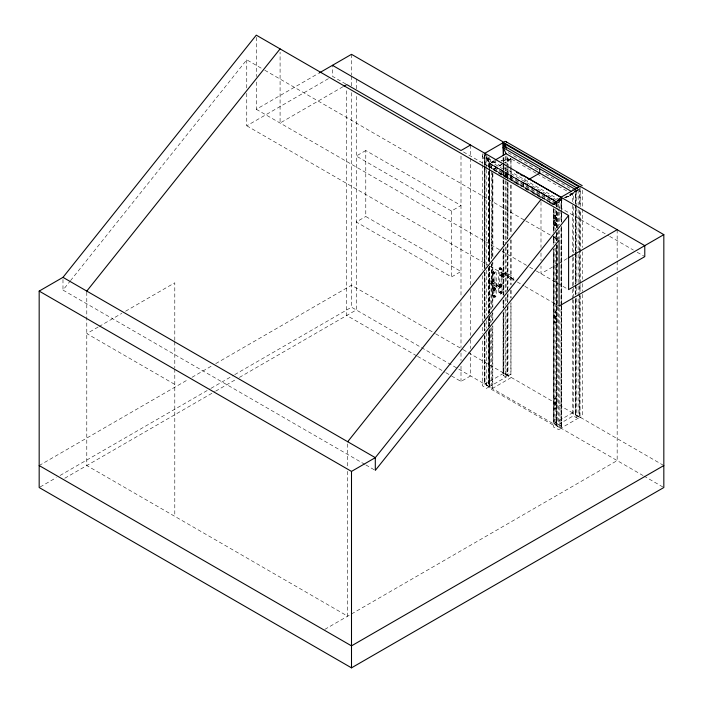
<?xml version="1.0" encoding="UTF-8"?>
<svg xmlns="http://www.w3.org/2000/svg" width="703" height="703" viewBox="0 0 703 703"><rect width="100%" height="100%" fill="white"/><g stroke="black" fill="none" stroke-linecap="round" stroke-linejoin="round"><path stroke-width="0.53" stroke-dasharray="3.52 2.64" d="M492.829 325.893L492.794 388.241L510.896 377.748L510.914 302.114M492.829 320.419L492.829 312.765M492.838 307.299L492.856 262.447M492.865 256.982L492.9 172.753M493.761 290.673C493.585 288.397 492.891 289.056 494.64 288.599C492.671 290.937 493.541 286.587 494.191 289.012M499.341 284.917L500.105 285.181L499.912 286.112L499.42 284.794L499.886 285.717L501.037 285.146L500.94 284.232L499.895 285.805L501.037 285.146L500.65 283.968L501.344 285.225L501.344 284.653M502.091 292.36L502.065 270.049M524.956 178.404L524.956 181.646L527.725 180.047M554.008 423.61L553.999 248.493L554.008 423.61L556.978 425.42L556.433 425.746L556.433 244.969M554.799 408.127C557.303 407.169 554.482 410.631 554.518 408.513L554.447 398.504L555.475 397.775L555.871 408.127L555.282 408.689M555.801 321.833C556.363 322.774 554.034 323.433 554.518 322.194L554.447 312.185L555.475 311.455L555.871 321.807L554.447 322.264L555.282 322.369M555.484 225.136L555.475 214.353L554.447 215.083L554.447 225.109C554.28 226.92 557.092 224.521 555.265 224.6M484.552 335.287L484.446 383.592L484.446 335.331M484.56 330.893L484.569 323.213M484.587 317.721L484.675 272.702M484.683 268.318L484.894 166.207M484.903 165.108L484.921 155.231L484.921 167.288M488.928 330.7L488.813 385.402L489.288 386.386M488.937 326.333L488.954 317.58M488.963 313.204L489.068 267.254M489.077 261.788L489.27 170.987M489.27 169.889L489.288 163.333L489.358 167.912M503.137 372.81L503.26 312.422M503.269 308.028L503.286 300.348M503.295 294.856L503.392 249.837M503.401 245.452L503.533 180.671M503.541 176.277L503.568 164.203M503.568 163.105L503.576 157.613M505.29 374.049L505.29 373.337L507.496 374.611L507.645 306.789M507.654 302.413L507.671 294.759M507.68 290.383L507.777 244.433M507.786 238.967L507.909 182.077M507.909 180.987L507.935 168.948M507.935 167.859L507.961 156.918L507.97 165.662M557.075 245.558L556.697 425.306L556.697 244.89M557.084 241.173L557.101 232.412M557.11 228.027L557.154 208.299M557.154 207.2L556.697 202.244L556.697 206.62M561.31 306.394L561.064 427.116L561.53 428.101M561.31 305.295L561.469 227.377M561.504 213.106L561.486 221.884L561.583 197.692M561.512 208.721L561.53 199.933M575.625 298.336L575.379 414.515L575.854 414.076L575.854 295.945M575.634 293.959L575.652 285.19M575.66 284.091L575.722 252.307M575.731 251.208L575.827 205.179L575.854 251.094M575.854 192.024L575.827 204.081L575.854 192.024L580.959 187.13M579.993 295.603L579.747 416.325L579.747 293.599M580.001 291.209L580.019 284.627M580.019 283.529L580.168 211.102M580.177 206.708L580.212 188.053M494.675 272.079C496.019 272.369 492.372 273.151 494.077 272.896M493.699 272.448C493.743 274.495 494.332 271.964 493.497 272.984M493.655 272.641L493.893 273.388L494.024 272.782M494.947 272.729L493.752 273.344L493.62 272.544M482.381 155.425L482.328 163.641M498.972 286.912L494.534 283.863L490.949 283.388M504.903 275.181L505.826 274.715L508.796 275.681L512.856 278.863L508.427 275.84L504.833 275.365M489.156 283.476C487.636 280.356 493.084 280.102 494.437 282.131M482.337 155.512L486.502 165.091L553.604 203.835L559.957 198.518M490.545 328.38L489.754 386.509L492.706 388.214L492.706 325.841M490.624 322.897L490.729 315.216M490.799 309.733L491.423 263.669M491.502 258.186L492.662 172.63M490.94 283.555C493.067 281.508 497.575 284.908 498.963 286.921M501.142 285.102L500.923 284.434M494.648 288.582C491.423 290.488 496.784 287.149 493.594 288.748L494.736 287.931L495.026 288.951L495.193 288.204M493.594 296.332C496.248 292.378 494.139 300.058 493.383 293.907L493.383 272.333C493.524 269.214 496.784 272.14 496.239 273.985L496.221 295.937L494.93 297.378L493.699 297.264M501.054 269.126C500.07 270.189 500.589 267.052 501.204 268.933A0.931 0.536 60 0 1 501.204 269.346L500.633 269.249M502.083 291.973L501.951 292.879M493.981 290.62L494.183 289.557A1.098 0.633 60 0 0 494.323 289.118L493.48 288.098M502.988 163.711L510.527 159.353L510.782 158.254M500.975 268.774C498.251 271.745 501.098 266.112 501.16 271.147L501.16 292.72C501.019 295.84 497.75 292.923 498.295 291.068L498.322 269.117L499.605 267.676L500.835 267.79M488.857 282.861L489.051 282.008M488.928 282.492C490.527 285.26 496.749 284.891 498.409 288.784M491.388 280.866L491.617 281.833M492.478 279.741L492.592 281.086M501.125 285.093L500.817 285.523M505.729 274.073L505.685 273.441M553.674 204.019L561.6 199.643M493.655 296.174L493.594 295.673M500.905 292.641C500.782 290.857 500.061 292.58 501.204 292.43A0.931 0.536 60 0 0 501.204 292.017L500.694 291.376L500.492 292.237M500.993 292.176L500.483 291.657A0.931 0.536 60 0 0 500.466 292.009M493.559 295.761L494.112 296.315M500.501 291.745C498.357 292.422 500.272 293.669 501.054 292.255M493.717 289.39C495.896 287.052 493.269 290.664 493.427 288.757M492.592 272.184L492.452 294.645L493.743 297.334M510.879 158.491L508.656 160.433M493.436 288.133C492.452 289.047 494.042 292.36 494.112 289.671M493.365 288.854A1.186 0.685 60 0 1 493.339 288.379L493.682 288.397M493.462 290.726L493.849 289.803A1.072 0.624 60 0 0 494.007 288.898L493.884 288.573M500.281 284.61L500.395 285.26L500.308 284.785A1.186 0.685 60 0 1 500.351 284.328L500.984 284.074M500.975 285.11L499.807 285.523L501.054 284.144M494.727 288.292L493.594 288.748M501.037 284.838L499.807 285.523M554.447 220.276L555.871 219.872L554.447 220.303M554.447 317.378L555.871 316.974L554.447 317.404M554.553 408.39L555.282 408.645M492.469 280.014L492.768 279.46M493.515 288.063L493.682 289.662L493.919 288.757M500.633 268.502L500.914 268.81M502.074 276.411C499.262 277.325 502.337 272.246 503.401 275.418C504.49 272.43 500.395 276.393 503.594 275.365M504.745 273.95C506.037 274.917 504.903 271.85 504.517 273.449C505.264 276.226 505.914 272.149 504.71 273.862M492.531 272.465L493.893 270.971M499.912 269.829L499.622 269.223M499.912 292.923L499.622 292.307M501.845 293.142L502.004 292.597M578.13 189.748L575.318 191.418L575.309 203.606M560.686 198.817L559.193 199.678L558.569 201.049L558.569 210.9M553.964 423.558L571.978 413.144L578.147 416.396L578.147 297.088M493.401 289.32L493.242 288.924A1.186 0.685 60 0 1 493.216 288.45L493.198 288.292M499.35 284.75C499.139 287.246 500.852 284.838 499.798 285.374L500.94 284.689M500.624 284.117L500.764 285.19L501.309 285.154M500.747 283.933L500.22 284.399A1.186 0.685 60 0 0 500.246 284.873L500.272 284.979M510.896 158.904L505.369 162.323M501.011 292.43L500.87 291.701M494.675 295.163L494.947 295.822M501.916 292.835L500.65 294.082M492.627 272.219L493.928 272.07L494.956 274.53L494.956 296.086L493.928 297.36M493.568 289.364L494.719 288.652L493.524 289.416C495.58 290.128 493.576 286.921 495.026 287.826C495.993 288.88 493.559 290.453 493.155 289.091A1.125 0.65 60 0 1 493.111 288.529M490.94 281.059L491.459 282.369L492.276 281.736L491.968 280.778L490.94 281.059L491.74 281.973M489.798 282.922C489.833 281.666 488.831 284.293 489.27 281.885C491.327 283.371 488.26 283.687 489.596 282.272M492.531 279.82C494.306 278.863 493.647 283.485 492.531 280.787M493.348 279.126C492.381 283.643 496.397 278.792 492.618 279.548M501.195 277.298C502.768 275.769 499.183 273.801 500.325 276.622C501.292 279.117 504.113 273.766 502.891 275.769M501.933 276.859L501.801 275.084M494.042 288.397L493.726 289.583M505.483 274.407L505.721 273.59M571.601 194.617L573.323 192.534L573.323 202.385M364.866 464.375L62.98 290.084L69.817 281.525M70.493 280.673L246.753 59.817L263.845 69.685M554.843 215.601L555.651 214.881M555.757 312.053C554.28 311.622 556.864 312.141 555.036 312.721M493.532 295.717L493.33 295.708A0.931 0.536 60 0 0 493.33 296.121L494.077 296.552A0.931 0.536 60 0 0 494.077 296.139L493.901 295.735M556.644 202.113L556.433 206.62M486.248 168.509L486.248 157.56L559.193 199.678L554.017 204.758L562.163 200.065M499.938 286.112L501.274 285.304M486.608 157.736L488.813 163.351M560.3 197.587L556.398 201.216L556.591 202.042L489.385 163.237L484.868 154.045M556.486 202.236L561.477 197.613M561.425 198.387L558.569 201.049L491.344 162.244L486.248 157.56L487.741 156.699M577.462 189.371L569.729 195.689M494.921 287.703L494.341 287.826A1.125 0.65 60 0 0 494.385 288.379L494.534 288.731M493.752 290.849L495.026 290.102L495.079 289.091M498.48 288.766L500.255 287.694L500.387 286.78L499.42 285.813L499.789 287.316L500 286.253M501.793 293.028L500.395 292.773L499.578 290.524L499.578 268.968L500.606 267.694M575.423 191.295L571.794 194.494L565.564 198.097M501.028 285.62L501.195 285.515A1.072 0.624 60 0 0 501.388 284.645L501.257 284.32M492.636 279.68L491.45 281.262M574.123 191.901L575.731 190.636M554.614 224.881L555.282 224.521M554.834 224.767C553.577 225.725 556.565 224.925 554.808 225.355M554.614 398.539L555.282 398.223M555.045 398.329L554.447 398.856L555.651 398.671M554.614 408.302L555.282 407.942M500.554 286.183L500.967 286.648L501.116 285.62A1.098 0.633 60 0 0 501.213 285.146C501.274 283.476 498.401 286.358 500.94 284.232L499.798 284.891M499.886 285.119L501.046 284.293M565.309 197.771L572.145 194.265M493.506 289.161L494.648 288.432L493.497 289.056M499.798 285.313L500.949 284.627M501.81 164.379L492.908 169.476L486.248 157.56L488.998 163.307L488.998 169.88M500.905 269.548L500.914 268.669M500.905 274.768L501.617 274.961M503.076 274.056L502.926 274.847L502.531 274.302M504.877 272.878L505.554 273.168M505 274.152L504.789 273.476M489.165 283.423L489.657 283.546M491.459 282.369L491.555 281.613M491.863 281.982L493.629 281.657M493.278 288.371L494.596 287.58L495.079 288.924M500.677 284.091L499.42 284.794M256.279 82.04L256.279 109.299L318.503 73.376M246.753 93.35L246.753 125.793L328.688 78.49M342.985 86.724L280.084 123.043L280.084 52.163M365.78 150.53L356.263 156.031L451.484 211.005L461.001 205.504L365.78 150.53L365.78 216.498L461.001 271.481L451.484 276.973L356.263 221.999L365.78 216.498M98.139 327.044L86.785 333.6L174.792 384.409M99.088 326.5L121.804 313.38M125.582 311.201L174.792 282.791L174.792 340.577M494.112 160.644L491.344 162.244L491.344 258.581M502.039 164.256L492.706 169.335L554.008 204.731L559.324 201.699M493.822 169.432L495.905 168.369L556.442 203.316L556.53 207.042M39.175 465.544L188.219 379.488M192.016 377.3L211.954 365.788M215.751 363.6L351.5 285.225L435.043 333.45M40.124 486.986L56.266 477.662M60.063 475.474L210.056 388.873M211.005 388.328L233.783 375.174M234.732 374.629L351.5 307.211L642.937 475.474M64.817 478.225L214.696 391.694M215.645 391.149L235.593 379.629M239.389 377.432L356.263 309.961L356.263 94.387M563.173 198.387L558.569 201.049L561.398 199.643M564.096 197.859L573.323 192.534M500.606 268.704L500.949 269.117M500.967 269.196L500.492 269.029M500.325 275.101L501.054 274.68M493.48 281.745L494.209 281.323M494.508 287.518L493.603 288.028M499.42 284.68L500.721 283.986M493.603 289.021L494.736 288.256M499.895 285.313L501.221 284.539L500.949 284.117M500.993 285.69L501.195 285.515A1.107 0.641 60 0 0 501.318 284.891M499.895 287.299L501.125 286.587L501.23 285.541M557.918 263.897L540.994 273.678L540.994 266.042M558.859 263.361L567.321 258.476M451.563 375.973L461.001 381.43L470.527 375.929L470.527 352.95M486.248 332.686L486.248 385.226L488.488 383.935L491.344 385.587L506.098 377.072L506.098 309.188M506.098 377.072L503.243 375.42L505.202 374.277L510.914 377.652M486.248 385.226L489.446 386.562L489.358 330.436M489.209 386.782L486.414 388.381L482.346 385.701L482.328 339.338M558.569 307.246L558.569 424.392L573.323 415.877L576.179 417.529L578.147 416.396M556.433 425.746L559.193 427.336L561.425 426.044L561.425 306.745M324.804 629.387L350.533 614.527M351.482 613.983L617.164 460.597L617.164 274.557M499.815 285.049L500.949 284.407M494.648 288.054L493.594 288.59M499.886 285.093L501.037 284.443M499.798 285.664L501.019 284.996M494.631 288.3L493.488 288.986M493.585 289.214L494.71 288.625M565.186 197.771L571.794 194.494M498.805 268.133L499.728 268.159L500.668 269.425M495.729 296.921L494.086 296.183M556.961 206.357L556.952 201.954L489.56 163.043L488.998 163.307L556.539 202.095L489.446 163.36M555.519 215.39L555.036 215.575M508.032 375.868L510.993 374.145L510.993 302.571M494.982 290.137L494.736 287.931M555.282 398.926L554.808 399.023M496.037 161.989L489.754 163.175L489.754 260.611M501.274 161.005L510.703 159.23L501.028 160.732M495.65 161.567L491.344 162.244L488.488 156.268M489.569 386.501L489.754 329.584M555.511 398.197L555.827 398.337M493.462 281.754L492.926 281.464M575.326 191.357L542.611 172.384M508.331 274.108C501.397 270.084 500.87 276.92 508.26 277.307M555.695 403.109L554.447 403.724L555.827 403.179M575.344 414.744L575.309 299.153M501.265 274.671L501.907 275.374M494.701 287.483L495.246 288.195A1.072 0.624 60 0 1 495.114 289.012M493.963 272.817L493.33 272.623L494.077 273.458A0.931 0.536 60 0 0 494.077 273.045M508.331 274.117C516.406 276.762 515.018 284.495 508.251 277.298M494.437 282.131L499.341 285.638A1.125 0.65 60 0 1 499.253 284.987M505.299 374.286L503.084 372.95L503.084 312.404M508.172 152.621L538.902 170.354M536.029 173.21L510.914 158.711L510.914 169.66M536.96 173.746L569.509 192.543M570.441 193.079L572.304 194.151L572.304 204.002M345.744 83.991L332.457 76.311L332.457 65.317M463.462 151.945L608.71 235.804M609.659 236.357L633.385 250.057M637.182 252.245L644.783 256.63M492.908 169.476L554.017 204.758M498.664 173.386L506.195 177.727M512.777 181.532L514.658 182.622M515.598 183.167L521.248 186.418M525.009 188.597L528.77 190.768M532.531 192.938L541.002 197.824M549.465 202.719L553.235 204.889M264.794 70.23L524.904 220.408M525.853 220.953L552.435 236.305M553.384 236.849L557.18 239.046M256.279 109.299L501.204 250.707M502.153 251.252L528.735 266.595M529.684 267.149L535.378 270.435M536.327 270.98L568.604 289.618M246.753 125.793L488.831 265.549M489.78 266.103L516.362 281.446M517.311 281.991L523.955 285.831M524.904 286.376L559.078 306.113M435.719 333.846L462.574 349.347M463.163 349.69L663.825 465.544M558.569 424.392L561.425 426.044M484.921 383.153L486.608 384.128L486.608 384.84L484.921 383.153L484.921 336.034M643.886 476.019L662.876 486.986M416.624 355.806L346.737 315.462L346.737 90.028M417.564 356.351L444.946 372.159M445.895 372.704L450.614 375.428M365.815 464.92L374.356 469.859M523.34 182.499L556.952 201.954L556.952 206.331M578.103 416.308L580.309 417.591L582.33 415.807L582.33 292.448M501.046 267.905L501.933 269.346M505.36 273.124L505.615 273.652M489.095 283.195L488.91 282.624M500.65 285.11L500.536 284.829A1.125 0.65 60 0 1 500.483 284.276M558.938 198.844L559.272 199.538L556.398 201.216L522.988 181.928L522.988 182.639M489.578 162.639L485.694 154.511L489.385 163.237M492.75 296.042L492.531 295.357M501.916 269.354L502.083 270.066M502.004 275.638L502.153 276.209M500.685 286.016L500.773 286.771L500.685 285.233M556.961 240.277L556.961 232.614L556.961 240.294M556.961 244.662L557.004 425.359M489.56 163.043L489.56 170.706M489.569 171.804L489.604 260.523M489.613 265.998L489.631 310.911M489.64 316.385L489.64 324.057M489.64 329.531L489.675 386.483M617.164 229.696L617.164 260.338M617.164 261.428L617.164 270.18M582.33 190.32L582.33 207.895M582.33 208.993L582.33 247.43M582.33 251.815L582.33 279.276M582.33 283.661L582.33 291.35M580.028 188.448L580.028 205.961M580.028 211.436L580.028 283.661M580.028 284.75L580.028 291.314M580.028 295.691L580.028 417.16L560.985 428.162L560.985 304.504M579.747 188.404L579.747 205.935M579.747 210.32L579.747 249.767M579.747 250.857L579.747 281.543M579.747 285.928L579.747 292.501M578.147 189.828L578.147 205.153M578.147 209.529L578.147 250.022M578.147 254.407L578.147 285.049M578.147 286.147L578.147 295.998M576.179 190.961L576.179 206.287M576.179 207.376L576.179 253.352M576.179 254.442L576.179 286.183M576.179 287.281L576.179 293.845M576.179 298.221L576.179 417.529M575.854 252.192L575.854 283.907M575.854 285.005L575.854 294.847M575.309 204.705L575.309 251.929M575.309 253.027L575.309 283.775M575.309 284.873L575.309 294.759M573.323 206.761L573.323 252.746M573.323 257.131L573.323 298.731M573.323 299.829L573.323 415.877M572.304 205.1L572.304 256.551M572.304 257.649L572.304 288.3M572.304 289.39L572.304 298.151M572.304 299.25L572.304 413.1M561.583 226.225L561.583 428.338L558.613 429.559L553.683 427.196L553.674 249.047M561.425 199.476L561.425 211.515M561.425 212.614L561.425 222.464M561.425 227.939L561.425 305.647M560.985 197.262L560.985 209.292M560.985 210.39L560.985 222.429M560.985 227.895L560.985 303.406M559.193 199.678L559.193 210.619M559.193 211.717L559.193 224.855M559.193 230.32L559.193 239.082M559.193 308.037L559.193 427.336M558.569 211.998L558.569 226.234M558.569 230.61L558.569 239.371M556.952 244.653L556.961 425.315M556.697 210.997L556.697 228.493M556.697 232.86L556.697 240.514M556.53 211.418L556.53 228.932M556.53 233.308L556.53 240.971M556.53 245.347L556.53 418.496L553.542 420.464L553.551 250.426M556.433 211.005L556.433 228.537M556.433 232.921L556.433 240.584M555.247 204.195L555.15 203.431L491.046 166.418L489.244 167.314L489.139 168.122M555.247 209.67L555.247 230.487M555.247 235.971L555.247 242.544M555.247 248.018L555.159 424.217L553.34 425.139L489.174 388.082L489.139 330.287M553.674 209.512L553.674 231.48M553.674 235.865L553.674 243.554M553.551 207.745L553.551 232.913M553.551 238.387L553.551 244.952M540.994 201.708L540.994 247.5M540.994 252.957L540.994 260.593M523.357 182.578L523.357 187.033M510.993 158.711L510.993 167.499M510.993 168.597L510.993 180.671M510.993 185.065L510.993 234.486M510.993 239.978L510.993 285.005M510.993 290.488L510.993 298.177M510.914 170.75L510.914 180.601M510.914 184.986L510.914 234.248M510.914 239.723L510.914 284.601M510.914 290.075L510.914 297.738M507.97 166.752L507.97 178.782M507.97 183.158L507.97 237.825M507.97 243.291L507.97 288.125M507.97 293.59L507.97 300.155M507.97 305.62L507.97 375.595M507.496 156.936L507.496 164.599M507.496 168.975L507.496 181.005M507.496 182.095L507.496 238.976M507.496 244.442L507.496 290.392M507.496 294.759L507.496 302.422M507.496 306.798L507.496 374.611M506.098 155.917L506.098 165.767M506.098 166.857L506.098 179.994M506.098 181.093L506.098 241.305M506.098 246.779L506.098 291.675M506.098 297.149L506.098 303.714M505.202 156.47L505.202 163.034M505.202 167.419L505.202 176.172M505.202 180.548L505.202 242.939M505.202 247.315L505.202 292.193M505.202 297.668L505.202 305.322M505.202 309.707L505.202 374.277M503.849 157.604L503.849 165.267M503.849 166.356L503.849 176.207M503.849 180.583L503.849 242.957M503.849 248.431L503.849 294.39M503.849 299.865L503.849 306.429M503.849 311.904L503.849 373.179L484.806 384.181L484.806 336.025M503.243 157.604L503.243 164.177M503.243 165.267L503.243 178.404M503.243 179.493L503.243 245.171M503.243 249.547L503.243 295.515M503.243 300.989L503.243 307.554M503.243 313.028L503.243 375.42M503.084 157.665L503.137 175.355M503.084 179.617L503.137 245.558M503.084 249.846L503.137 294.926M503.084 300.33L503.137 308.09M500.422 285.365L500.422 286.147M492.706 172.622L492.706 257.983M492.706 262.36L492.706 307.229M492.706 312.703L492.706 320.366M491.344 264.056L491.344 308.942M491.344 314.417L491.344 322.088M491.344 327.563L491.344 385.587M489.754 266.086L489.754 310.972M489.754 316.447L489.754 324.109M489.288 168.799L489.358 262.351M489.358 266.745L489.288 313.125M489.358 317.264L489.288 326.245M489.139 171.409L489.139 262.351M489.139 266.736L489.139 312.756M489.139 317.132L489.139 325.902M488.998 170.978L488.998 261.911M488.998 267.395L488.998 312.308M488.998 316.693L488.998 326.552M488.998 330.937L488.998 386.817M488.488 157.367L488.488 167.217M488.488 171.594L488.488 262.439M488.488 267.913L488.488 313.881M488.488 319.355L488.488 327.018M488.488 332.493L488.488 383.935M486.248 169.608L486.248 265.919M486.248 270.304L486.248 315.172M486.248 320.647L486.248 328.31M484.921 168.377L484.921 268.098M484.921 272.483L484.921 318.503M484.921 322.888L484.921 330.559M484.806 153.28L484.806 165.319M484.806 166.409L484.806 268.177M484.806 272.562L484.806 318.521M484.806 322.897L484.806 330.559M484.446 155.433L484.446 167.499M484.446 168.597L484.446 268.414M484.446 272.808L484.446 317.782M484.446 323.266L484.446 330.937M482.328 164.739L482.328 270.163M482.328 275.655L482.328 321.772M482.328 327.264L482.328 333.855M470.527 145.029L470.527 157.068M470.527 158.166L470.527 285.102M470.527 289.478L470.527 335.445M470.527 339.821L470.527 348.574M461.001 156.004L461.001 297.167M461.001 302.642L461.001 347.502M461.001 352.976L461.001 360.639M461.001 366.105L461.001 381.43M451.484 211.005L451.484 276.973M356.263 79.061L356.263 88.912M351.5 54.324L351.5 75.116M351.5 76.205L351.5 86.056M351.5 92.62L351.5 307.211M347.695 443.918L347.695 466.959M347.695 471.344L347.695 616.171L86.785 465.544L86.785 292.184M256.279 37.329L256.279 76.583M246.753 59.817L246.753 87.937M174.792 341.667L174.792 367.845M174.792 368.934L174.792 516.354M62.98 279.469L62.98 290.084M500.158 285.356A1.072 0.624 60 0 1 500.035 286.174M553.999 236.463L554.008 243.045L554.008 236.463M554.008 209.107L554.008 231.015L554.008 209.107M499.895 285.567L501.037 284.908L499.895 285.567M494.64 288.195L493.497 288.845L494.648 288.248M556.961 228.238L556.952 210.715L556.961 228.255"/><path stroke-width="1.05" d="M539.711 168.808L539.711 173.131L528.647 179.511M503.585 155.425L503.137 142.454L503.137 147.938M577.629 188.053L578.973 186.805L541.714 165.17L541.741 164.405L503.234 142.358L505.395 146.857L503.234 142.358M482.715 154.352L482.908 154.071M62.98 277.351L256.279 35.15L568.604 215.47L568.604 289.618L663.825 234.644L663.825 487.53L351.5 667.85L39.175 487.53L39.175 291.095L62.98 277.351L375.305 457.662L375.305 470.404L559.078 240.136L559.078 306.113L644.783 256.63L644.783 245.637L332.457 65.317M86.785 291.095L280.084 48.894M347.695 441.721L540.994 199.529M568.604 215.47L375.305 457.662L351.5 471.405L39.175 291.095M541.679 164.493L580.116 186.743M319.294 72.919L351.5 54.324L503.849 142.287L484.806 153.28M343.925 86.188L346.737 84.562L461.001 150.53L470.527 145.029M495.035 160.108L506.098 153.72L571.451 191.453M560.985 197.262L580.028 186.26L663.825 234.644M568.261 257.931L617.164 229.696M663.825 465.544L351.5 645.864L39.175 465.544M505.492 141.479L504.745 141.452L505.422 141.496M541.714 165.17L504.367 143.728L505.395 146.857M506.169 141.76L582.233 185.671M577.216 188.193L505.202 146.619L503.243 147.753L503.243 155.416M575.247 189.327L503.243 147.753L506.098 153.72M516.433 172.244L518.296 173.316M520.158 174.388L522.021 175.469M561.433 197.534L522.944 175.293L522.953 176.005M506.063 141.76L506.652 142.27M505.729 146.54L506.573 148.315M351.5 471.405L351.5 667.85"/></g></svg>
